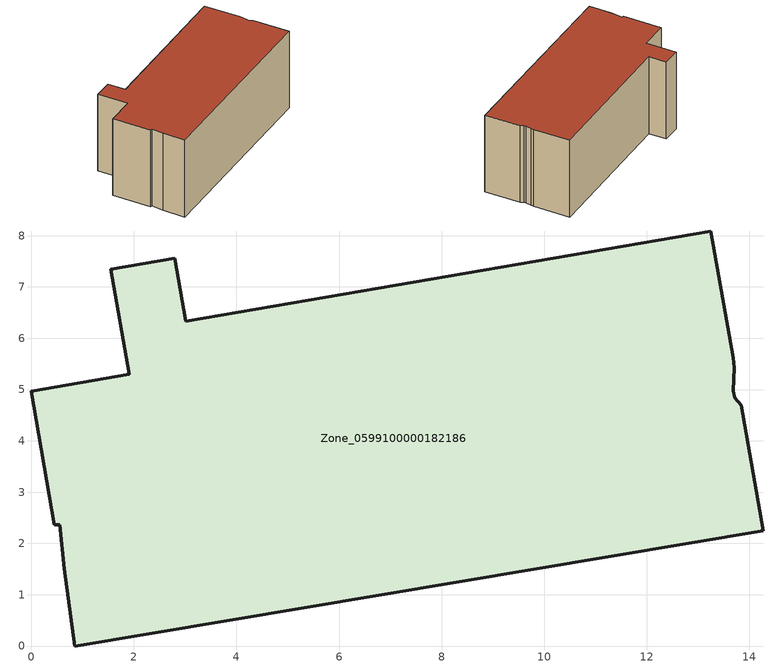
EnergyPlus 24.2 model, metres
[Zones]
Zone_0599100000182186
 floor ground (C_G): 13.7,5.43 13.69,4.98 13.71,4.84 13.84,4.7 14.27,2.25 0.85,0 0.64,1.51 0.55,2.36 0.45,2.37 0,4.97 1.91,5.3 1.55,7.35 2.8,7.56 3.01,6.33 13.25,8.09 13.68,5.62 z0
 wall outside (C_F): 0.85,0 14.27,2.25 13.84,4.7 13.71,4.84 13.69,4.98 13.7,5.43 13.68,5.62 13.25,8.09 3.01,6.33 2.8,7.56 1.55,7.35 1.91,5.3 0,4.97 0.45,2.37 0.55,2.36 0.64,1.51 0.85,0 z0:5.75
 roof outside (C_R): 13.69,4.98 13.7,5.43 13.68,5.62 13.25,8.09 3.01,6.33 2.8,7.56 1.55,7.35 1.91,5.3 0,4.97 0.45,2.37 0.55,2.36 0.64,1.51 0.85,0 14.27,2.25 13.84,4.7 13.71,4.84 z5.75
[BUILDING]
Pand.0599100000182186: North Axis=0; Terrain=City; Loads Convergence Tolerance Value=0.04; Temperature Convergence Tolerance Value=0.4; Solar Distribution=FullExterior; Maximum Number of Warmup Days=25; Minimum Number of Warmup Days=1
[Site:Location]
Rotterdam.The.Hague.AP_ZH_NLD Design_Conditions: Latitude=51.96; Longitude=4.45; Time Zone=1; Elevation=-4.5
[SITE:GROUNDTEMPERATURE:BUILDINGSURFACE]
18, 18, 18, 18, 18, 18, 18, 18, 18, 18, 18, 18
[MATERIAL] Thermal Absorptance=0.9; Solar Absorptance=0.7; Visible Absorptance=0.7
Name | Roughness | Thickness | Conductivity | Density | Specific Heat
G.D.1965 | MediumSmooth | 0.15 | 1 | 540 | 1210
F.D.1965 | Rough | 0.3 | 0.857143 | 1920 | 840
R.D.1965 | MediumRough | 0.2 | 0.08 | 1500 | 1000
[CONSTRUCTION]
C_G: G.D.1965
C_F: F.D.1965
C_R: R.D.1965
[ZONE]
Zone_0599100000182186: Type=1; Multiplier=1; Ceiling Height=Autocalculate; Volume=Autocalculate; Floor Area=autocalculate; Part of Total Floor Area=Yes
[ZONEINFILTRATION:DESIGNFLOWRATE]
Infil_Zone_0599100000182186: Zone or ZoneList or Space or SpaceList=Zone_0599100000182186; Schedule=AlwaysOn; Design Flow Rate Calculation Method=Flow/Area; Flow Rate per Floor Area=0.0042; Constant Term Coefficient=1; Temperature Term Coefficient=0; Velocity Term Coefficient=0; Velocity Squared Term Coefficient=0
[HVACTEMPLATE:ZONE:IDEALLOADSAIRSYSTEM]
Zone_0599100000182186: Maximum Heating Supply Air Temperature=50; Minimum Cooling Supply Air Temperature=13; Maximum Heating Supply Air Humidity Ratio=0.0156; Minimum Cooling Supply Air Humidity Ratio=0.0077; Heating Limit=NoLimit; Cooling Limit=NoLimit; Dehumidification Control Type=ConstantSensibleHeatRatio; Cooling Sensible Heat Ratio=0.7; Dehumidification Setpoint=60; Humidification Control Type=None; Humidification Setpoint=30; Outdoor Air Method=None; Outdoor Air Flow Rate per Person=0.00944; Outdoor Air Flow Rate per Zone Floor Area=0; Outdoor Air Flow Rate per Zone=0; Demand Controlled Ventilation Type=None; Outdoor Air Economizer Type=NoEconomizer; Heat Recovery Type=None; Sensible Heat Recovery Effectiveness=0.7; Latent Heat Recovery Effectiveness=0.65
[ZONECONTROL:THERMOSTAT]
ThermostatControl_Zone_0599100000182186: Zone or ZoneList=Zone_0599100000182186; Control Type Schedule=DualSetpointControlType; Control 1=Thermostat_Zone_0599100000182186; Temperature Difference Between Cutout And Setpoint=0
[THERMOSTATSETPOINT:DUALSETPOINT]
Thermostat_Zone_0599100000182186: Heating Setpoint Temperature Schedule=HeatingSetpoint_Zone_0599100000182186; Cooling Setpoint Temperature Schedule=CoolingSetpoint_Zone_0599100000182186
[SCHEDULE:COMPACT]
HeatingSetpoint_Zone_0599100000182186: Through: 12/31, For: AllDays, Until: 24:00, 21
CoolingSetpoint_Zone_0599100000182186: Through: 12/31, For: AllDays, Until: 24:00, 24
DualSetpointControlType: Through: 12/31, For: AllDays, Until: 24:00, 4
AlwaysOn: Through: 12/31, For: AllDays, Until: 24:00, 1
